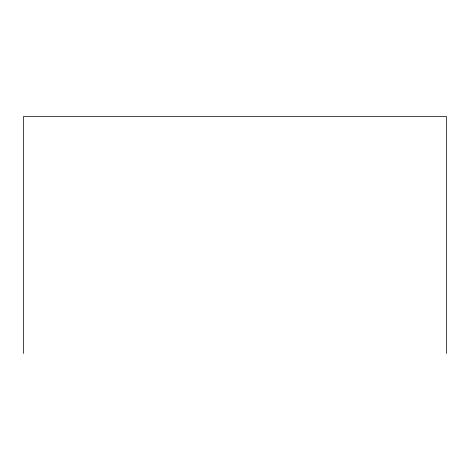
<?xml version="1.0" encoding="UTF-8"?>
<svg xmlns="http://www.w3.org/2000/svg" width="470" height="470" viewBox="0 0 470 470"><rect width="100%" height="100%" fill="white"/><g stroke="black" fill="none" stroke-linecap="round" stroke-linejoin="round"><path stroke-width="0.7" d="M446.5 353.475L446.5 116.525L23.5 116.525L23.5 353.475"/></g></svg>
